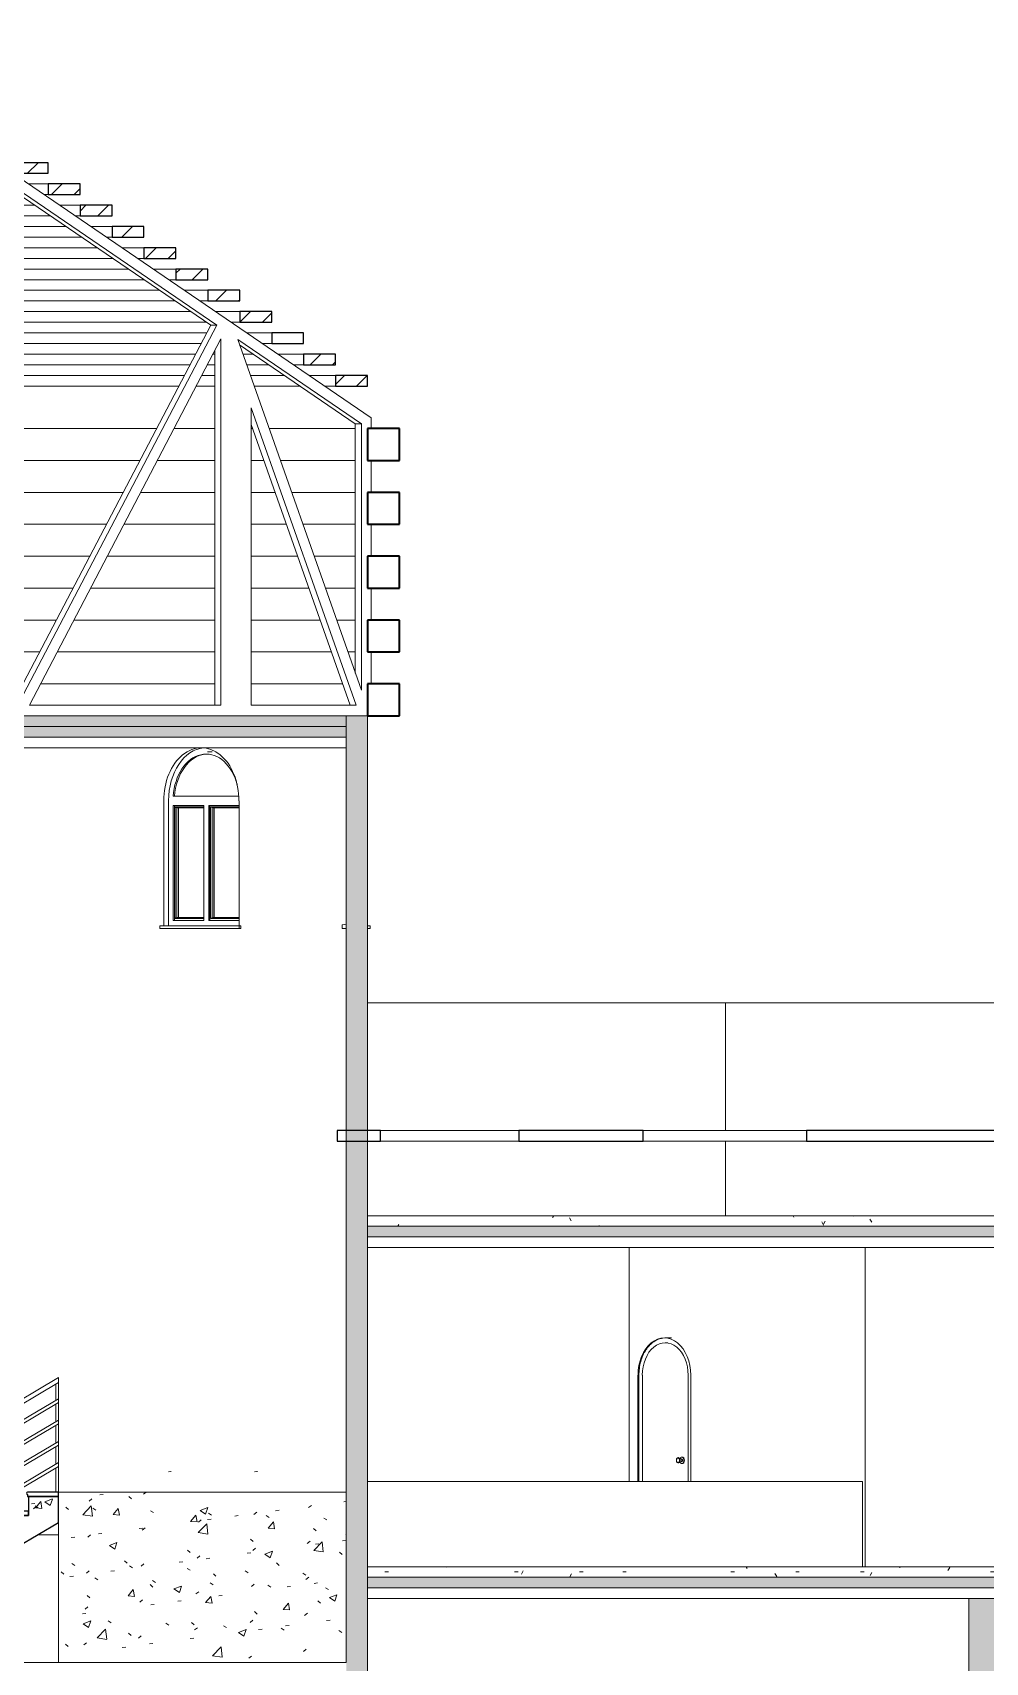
# Model space of a CAD drawing. Header units: millimetres. Extents: x -19779 to 53254, y -11975 to 15500.
# Drawn here: x 28758 to 37710, y -900 to 14423 of the extents above; entities that cross this region are included whole.
import ezdxf

# ---------------------------------------------------------------- set-up
doc = ezdxf.new("R2010")
doc.units = ezdxf.units.MM
for name, color, linetype, lineweight in [('A-DETL-GENF', 92, 'Continuous', 9), ('A-DETL-THIN', 151, 'Continuous', 9), ('A-DOOR', 31, 'Continuous', 9), ('A-DOOR-FRAM', 31, 'Continuous', 9), ('A-FLOR-FNSH', 192, 'Continuous', 35), ('A-FLOR-HRAL', 11, 'Continuous', 9), ('A-FLOR-MCUT', 51, 'Continuous', 9), ('A-FLOR-PATT', 8, 'Continuous', 35), ('A-GENM', 13, 'Continuous', 9), ('A-GLAZ', 151, 'Continuous', 9), ('A-ROOF', 132, 'Continuous', 9), ('A-WALL', 113, 'Continuous', 9), ('A-WALL-PATT', 111, 'Continuous', 25), ('I-FURN', 30, 'Continuous', 9), ('I-WALL', 2, 'Continuous', 9), ('S-FNDN', 32, 'Continuous', 9), ('S-STRS', 31, 'Continuous', 9)]:
    doc.layers.add(name, color=color, linetype=linetype, lineweight=lineweight)
pattern_1 = [(50, (19874.8, -1675), (728.737, -63.756), [76.2, -838.2]), (355, (19874.8, -1675), (-140.97, 764.228), [60.96, -670.56]), (100.451, (19935.54, -1680.3), (587.77, 700.467), [64.76, -712.36]), (46.184, (19874.8, -1471.8), (1084.316, -168.17), [114.3, -1257.3]), (96.636, (19965.2, -1485.8), (949.61, 989.71), [97.14, -1068.54]), (351.184, (19874.8, -1471.8), (949.62, 989.7), [91.44, -1005.84]), (21, (19976.4, -1522.6), (606.458, -409.06), [76.2, -838.2]), (326, (19976.4, -1522.6), (247.21, 736.753), [60.96, -670.56]), (71.451, (20026.95, -1556.7), (853.67, 327.685), [64.76, -712.36]), (37.5, (19874.81, -1675), (12.3547, 338.22), [33.528, -628.904, 33.528, -647.192, -673.1]), (37.5, (19874.81, -1675), (12.3547, 338.22), [-1343.152, 33.528, -639.572]), (7.5, (19874.8, -1675), (267.279, 400.722), [33.528, -354.584, 33.528, -613.664, -256.54]), (7.5, (19874.8, -1675), (267.279, 400.722), [-1035.304, 33.528, -223.012]), (327.5, (19648.25, -1675), (542.3633, -22.9153), [33.528, -220.472, 33.528, -758.952, -1051.56]), (327.5, (19648.25, -1675), (542.3633, -22.9153), [-1046.48, 33.528, -1018.032]), (317.5, (19546.65, -1675), (592.517, 101.707), [33.528, -296.672, 33.528, -492.76, -746.76]), (317.5, (19546.65, -1675), (592.517, 101.707), [-856.488, 33.528, -713.232])]
pattern_2 = [(0, (19874.81, -1675), (812.8, 203.2), [33.528, -576.072, 33.528, -576.072, -3251.2]), (0, (19874.81, -1675), (812.8, 203.2), [-1219.2, 33.528, -1185.672, 33.528, -576.072, -1422.4]), (0, (19874.81, -1675), (812.8, 203.2), [-3048, 33.528, -372.872, 33.528, -982.472]), (120, (20179.61, -1573.4), (-582.3764, 602.3054), [33.528, -576.072, 33.528, -3827.272]), (120, (20179.61, -1573.4), (-582.3764, 602.3054), [-643.128, -576.072, 33.528, -1185.672, -2032]), (120, (20179.61, -1573.4), (-582.3764, 602.3054), [-2438.4, 33.528, -576.072, 33.528, -1388.872]), (120, (20179.61, -1573.4), (-582.3764, 602.3054), [-3081.528, -372.872, 33.528, -982.472]), (240, (20281.21, -1167), (-230.4236, -805.5054), [33.528, -576.072, 33.528, -3827.272]), (240, (20281.21, -1167), (-230.4236, -805.5054), [-643.128, -576.072, 33.528, -1185.672, -2032]), (240, (20281.21, -1167), (-230.4236, -805.5054), [-2438.4, 33.528, -576.072, 33.528, -1388.872]), (240, (20281.21, -1167), (-230.4236, -805.5054), [-3081.528, -372.872, 33.528, -982.472])]
pattern_3 = [(45, (19874.81, -1675), (-106.066, 106.066), [])]

# ---------------------------------------------------------------- blocks, each defined once
blk = doc.blocks.new('楼梯 - 楼梯-139630-Section 1')
at = {"layer": 'S-STRS'}
h = blk.add_hatch(dxfattribs=at)
h.set_pattern_fill('FP_1', color=256, style=0, pattern_type=2)
h.set_pattern_definition(pattern_1)
h.paths.add_polyline_path([(26320, -900), (26780, -900), (29000, 416), (29000, 660), (28720, 660), (28720, 482), (28420, 482), (28420, 304), (28120, 304), (28120, 127), (27820, 127), (27820, -51), (27520, -51), (27520, -229), (27220, -229), (27220, -407), (26920, -407), (26920, -584), (26620, -584), (26620, -762), (26320, -762), (26320, -810)], flags=0)
at = {"layer": 'S-STRS', "lineweight": 25}
for p, q in [((29000, 700), (28710, 700)), ((28710, 680), (28710, 660)), ((28710, 660), (29000, 660)), ((29000, 660), (28720, 660)), ((28720, 660), (28720, 482)), ((29000, 660), (29000, 700)), ((29000, 416), (29000, 660)), ((28720, 522), (28410, 522)), ((28410, 502), (28410, 482)), ((28410, 482), (28720, 482)), ((28720, 482), (28420, 482)), ((28420, 482), (28420, 304)), ((28720, 482), (28720, 522)), ((26780, -900), (29000, 416)), ((28420, 344), (28110, 344)), ((28110, 324), (28110, 304)), ((28420, 304), (28420, 344)), ((28120, 167), (27810, 167)), ((28110, 304), (28420, 304)), ((28420, 304), (28120, 304)), ((28120, 304), (28120, 127)), ((28120, 127), (28120, 167)), ((27810, 147), (27810, 127)), ((27810, 127), (28120, 127)), ((28120, 127), (27820, 127)), ((27820, 127), (27820, -51)), ((27820, -11), (27510, -11)), ((27510, -31), (27510, -51)), ((27510, -51), (27820, -51)), ((27820, -51), (27520, -51)), ((27520, -51), (27520, -229)), ((27820, -51), (27820, -11)), ((27520, -189), (27210, -189)), ((27210, -209), (27210, -229)), ((27210, -229), (27520, -229)), ((27520, -229), (27220, -229)), ((27220, -229), (27220, -407)), ((27520, -229), (27520, -189)), ((27220, -367), (26910, -367)), ((26910, -387), (26910, -407)), ((26910, -407), (27220, -407)), ((27220, -407), (26920, -407)), ((26920, -407), (26920, -584)), ((27220, -407), (27220, -367)), ((26920, -544), (26610, -544)), ((26610, -564), (26610, -584)), ((26610, -584), (26920, -584)), ((26920, -584), (26620, -584)), ((26620, -584), (26620, -762)), ((26920, -584), (26920, -544)), ((26620, -722), (26310, -722)), ((26310, -742), (26310, -762)), ((26310, -762), (26620, -762)), ((26620, -762), (26320, -762)), ((26320, -762), (26320, -900)), ((26620, -762), (26620, -722)), ((26320, -900), (26780, -900))]:
    blk.add_line(p, q, dxfattribs=at)
for centre in [(28710, 690), (28410, 512), (28110, 334), (27810, 157), (27510, -21), (27210, -199), (26910, -377), (26610, -554), (26310, -732)]:
    blk.add_arc(centre, 10, 90, 270, dxfattribs=at)
blk = doc.blocks.new('栏杆扶手 - 25mm-V2-Section 1')
at = {"layer": 'A-FLOR-HRAL'}
for p, q in [((28288, 1309), (28288, 1156)), ((28312, 1324), (28312, 1324)), ((28313, 1170), (28313, 1324)), ((28288, 1121), (28288, 956)), ((28313, 970), (28313, 1136)), ((28288, 921), (28288, 756)), ((28313, 770), (28313, 936)), ((28288, 721), (28288, 556)), ((28313, 570), (28313, 736)), ((28288, 521), (28288, 344)), ((28313, 344), (28313, 536))]:
    blk.add_line(p, q, dxfattribs=at)
blk = doc.blocks.new('栏杆扶手 - 25mm-V3-Section 1')
at = {"layer": 'A-FLOR-HRAL'}
for p, q in [((27288, 716), (27288, 563)), ((27312, 731), (27312, 731)), ((27313, 578), (27313, 731)), ((27288, 528), (27288, 363)), ((27313, 378), (27313, 543)), ((27288, 328), (27288, 163)), ((27313, 178), (27313, 343)), ((27288, 128), (27288, -37)), ((27313, -22), (27313, 143)), ((27288, -72), (27288, -189)), ((27313, -189), (27313, -57))]:
    blk.add_line(p, q, dxfattribs=at)
blk = doc.blocks.new('栏杆扶手 - 25mm-V4-Section 1')
at = {"layer": 'A-FLOR-HRAL'}
for p, q in [((28975, 1716), (28975, 1563)), ((29000, 1578), (29000, 1731)), ((29000, 1731), (29000, 1731)), ((29000, 1378), (29000, 1543)), ((28975, 1528), (28975, 1363)), ((28975, 1328), (28975, 1163)), ((29000, 1178), (29000, 1343)), ((28975, 1128), (28975, 963)), ((29000, 978), (29000, 1143)), ((28975, 928), (28975, 700)), ((29000, 700), (29000, 943))]:
    blk.add_line(p, q, dxfattribs=at)
blk = doc.blocks.new('栏杆扶手 - 25mm-V5-Section 1')
at = {"layer": 'A-FLOR-HRAL'}
for p, q in [((26300, 131), (26300, -22)), ((26325, -7), (26325, 146)), ((26325, 146), (26325, 146)), ((26300, -57), (26300, -222)), ((26325, -207), (26325, -42)), ((26300, -257), (26300, -422)), ((26325, -407), (26325, -242)), ((26300, -457), (26300, -622)), ((26325, -607), (26325, -442)), ((26300, -657), (26300, -722)), ((26300, -722), (26310, -722)), ((26325, -722), (26325, -642))]:
    blk.add_line(p, q, dxfattribs=at)
blk = doc.blocks.new('栏杆扶手 - 栏杆扶手-139652-Section 1')
at = {"layer": 'A-FLOR-HRAL'}
for p, q in [((29000, 1778), (26300, 178)), ((26300, 131), (29000, 1731)), ((29000, 1578), (26300, -22)), ((26300, -57), (29000, 1543)), ((29000, 1378), (26300, -222)), ((26300, -257), (29000, 1343)), ((29000, 1178), (26300, -422)), ((26300, -457), (29000, 1143)), ((29000, 978), (26300, -622)), ((26300, -657), (29000, 943))]:
    blk.add_line(p, q, dxfattribs=at)
at = {"layer": 'A-FLOR-HRAL', "flags": 128}
for points in [[(29000, 1778), (29000, 1777), (29000, 1775), (29000, 1771), (29000, 1766), (29000, 1761), (29000, 1755)], [(29000, 1755), (29000, 1749), (29000, 1743), (29000, 1738), (29000, 1734), (29000, 1732), (29000, 1731)], [(29000, 1578), (29000, 1577), (29000, 1575), (29000, 1573), (29000, 1569), (29000, 1565), (29000, 1560)], [(29000, 1560), (29000, 1556), (29000, 1552), (29000, 1548), (29000, 1545), (29000, 1543), (29000, 1543)], [(29000, 1378), (29000, 1377), (29000, 1375), (29000, 1373), (29000, 1369), (29000, 1365), (29000, 1360)], [(29000, 1360), (29000, 1356), (29000, 1352), (29000, 1348), (29000, 1345), (29000, 1343), (29000, 1343)], [(29000, 1178), (29000, 1177), (29000, 1175), (29000, 1173), (29000, 1169), (29000, 1165), (29000, 1160)], [(29000, 1160), (29000, 1156), (29000, 1152), (29000, 1148), (29000, 1145), (29000, 1143), (29000, 1143)], [(29000, 978), (29000, 977), (29000, 975), (29000, 973), (29000, 969), (29000, 965), (29000, 960)], [(29000, 960), (29000, 956), (29000, 952), (29000, 948), (29000, 945), (29000, 943), (29000, 943)], [(26300, 155), (26300, 161), (26300, 166), (26300, 171), (26300, 175), (26300, 177), (26300, 178)], [(26300, 131), (26300, 132), (26300, 134), (26300, 138), (26300, 143), (26300, 149), (26300, 155)], [(26300, -40), (26300, -35), (26300, -31), (26300, -27), (26300, -25), (26300, -23), (26300, -22)], [(26300, -57), (26300, -57), (26300, -55), (26300, -52), (26300, -48), (26300, -44), (26300, -40)], [(26300, -240), (26300, -235), (26300, -231), (26300, -227), (26300, -225), (26300, -223), (26300, -222)], [(26300, -257), (26300, -257), (26300, -255), (26300, -252), (26300, -248), (26300, -244), (26300, -240)], [(26300, -440), (26300, -435), (26300, -431), (26300, -427), (26300, -425), (26300, -423), (26300, -422)], [(26300, -457), (26300, -457), (26300, -455), (26300, -452), (26300, -448), (26300, -444), (26300, -440)], [(26300, -640), (26300, -635), (26300, -631), (26300, -627), (26300, -625), (26300, -623), (26300, -622)], [(26300, -657), (26300, -657), (26300, -655), (26300, -652), (26300, -648), (26300, -644), (26300, -640)]]:
    blk.add_lwpolyline(points, dxfattribs=at)
for name in ['栏杆扶手 - 25mm-V4-Section 1', '栏杆扶手 - 25mm-V2-Section 1', '栏杆扶手 - 25mm-V3-Section 1', '栏杆扶手 - 25mm-V5-Section 1']:
    blk.add_blockref(name, (0, 0))
blk = doc.blocks.new('open - open-156709-Section 1')
at = {"layer": 'A-GENM'}
for p in [(31904, 800), (36556, 0)]:
    blk.add_line(p, (36556, 800), dxfattribs=at)
blk = doc.blocks.new('Single Arch - wc-237964-Section 1')
at = {"layer": 'A-DOOR'}
for p, q in [((34727, 2105), (34702, 2105)), ((34487, 1800), (34487, 800)), ((34918, 800), (34918, 1800)), ((34826, 1025), (34824, 1025)), ((34824, 975), (34826, 975)), ((34847, 1018), (34831, 1024)), ((34831, 976), (34847, 982)), ((34857, 1010), (34852, 1010)), ((34852, 990), (34857, 990)), ((34861, 1030), (34857, 1030)), ((34857, 970), (34861, 970))]:
    blk.add_line(p, q, dxfattribs=at)
for centre, major_axis, start_param, end_param in [((34702, 1800), (0, 305), 4.712389, 7.853982), ((34824, 1000), (0, 25), 4.712389, 7.853982), ((34824, 1000), (0, 25), 1.570796, 4.712389), ((34822, 1000), (0, 20.5), 4.712389, 7.853982), ((34822, 1000), (0, 20.5), 1.570796, 4.712389), ((34826, 1000), (0, 25), 4.712389, 6.597345), ((34826, 1000), (0, 25), 2.827433, 4.712389), ((34857, 1000), (0, 30), 4.712389, 7.14549), ((34857, 1000), (0, 30), 2.279288, 4.712389), ((34844, 1000), (0, 18.6), 4.712389, 6.283185), ((34844, 1000), (0, 18.6), 3.141593, 4.712389), ((34857, 1000), (0, 10), 4.712389, 6.70597), ((34857, 1000), (0, 10), 2.718808, 4.712389), ((34861, 1000), (0, 30), 4.712389, 6.384337), ((34861, 1000), (0, 30), 3.040441, 4.712389)]:
    blk.add_ellipse(centre, major_axis=major_axis, ratio=0.707107, start_param=start_param, end_param=end_param, dxfattribs=at)
at = {"layer": 'A-DOOR-FRAM'}
for p, q in [((34760, 2150), (34702, 2150)), ((34455, 1800), (34455, 800)), ((34487, 800), (34487, 1800)), ((34918, 1800), (34918, 800))]:
    blk.add_line(p, q, dxfattribs=at)
for major_axis, start_param, end_param in [((0, 350), 0.0924, 0.268198), ((0, 305), 4.712389, 7.853982), ((0, 350), 0.831598, 1.00771), ((0, 350), 0.646798, 0.82284), ((0, 350), 0.461999, 0.637966), ((0, 350), 0.277199, 0.453086), ((0, 350), 1.385997, 1.570796), ((0, 350), 1.201197, 1.377438), ((0, 350), 1.016398, 1.192575)]:
    blk.add_ellipse((34702, 1800), major_axis=major_axis, ratio=0.707107, start_param=start_param, end_param=end_param, dxfattribs=at)
blk = doc.blocks.new('HOOR LIGHT - HOOR LIGHT-165948-Section 1')
at = {"layer": 'A-GENM'}
h = blk.add_hatch(dxfattribs=at)
h.set_pattern_fill('FP_3', color=256, style=0, pattern_type=2)
h.set_pattern_definition(pattern_3)
h.paths.add_polyline_path([(31604, 11100), (31904, 11100), (31904, 11200), (31604, 11200)], flags=0)
h.paths.add_polyline_path([(2048, 11100), (2348, 11100), (2348, 11200), (2048, 11200)], flags=0)
for p, q in [((28673, 11200), (30185, 11200)), ((30347, 11200), (30471, 11200)), ((30804, 11200), (31124, 11200)), ((31354, 11200), (31604, 11200)), ((30132, 11100), (28673, 11100)), ((30471, 11100), (30295, 11100)), ((31270, 11100), (30840, 11100)), ((31604, 11100), (31500, 11100))]:
    blk.add_line(p, q, dxfattribs=at)
at = {"layer": 'A-GENM', "lineweight": 25}
for p, q in [((31904, 11200), (31604, 11200)), ((31604, 11200), (31604, 11100)), ((31904, 11100), (31904, 11200)), ((31604, 11100), (31904, 11100))]:
    blk.add_line(p, q, dxfattribs=at)
blk = doc.blocks.new('HOOR LIGHT1 - HOOR LIGHT-166020-Section 1')
at = {"layer": 'A-GENM'}
h = blk.add_hatch(dxfattribs=at)
h.set_pattern_fill('FP_3', color=256, style=0, pattern_type=2)
h.set_pattern_definition(pattern_3)
h.paths.add_polyline_path([(2648, 11300), (2648, 11400), (2348, 11400), (2348, 11300)], flags=0)
h.paths.add_polyline_path([(31304, 11300), (31604, 11300), (31604, 11400), (31304, 11400)], flags=0)
for p, q in [((28673, 11400), (30289, 11400)), ((30452, 11400), (30471, 11400)), ((30734, 11400), (30831, 11400)), ((31061, 11400), (31304, 11400)), ((30237, 11300), (28673, 11300)), ((30471, 11300), (30400, 11300)), ((30978, 11300), (30769, 11300)), ((31304, 11300), (31207, 11300))]:
    blk.add_line(p, q, dxfattribs=at)
at = {"layer": 'A-GENM', "lineweight": 25}
for p, q in [((31604, 11400), (31304, 11400)), ((31304, 11400), (31304, 11300)), ((31604, 11300), (31604, 11400)), ((31304, 11300), (31604, 11300))]:
    blk.add_line(p, q, dxfattribs=at)
blk = doc.blocks.new('HOOR LIGHT2 - HOOR LIGHT-166050-Section 1')
at = {"layer": 'A-GENM'}
for p, q in [((28673, 11600), (30394, 11600)), ((30342, 11500), (28673, 11500)), ((30768, 11600), (31004, 11600)), ((31004, 11500), (30914, 11500))]:
    blk.add_line(p, q, dxfattribs=at)
at = {"layer": 'A-GENM', "lineweight": 25}
for p, q in [((31304, 11600), (31004, 11600)), ((31004, 11600), (31004, 11500)), ((31004, 11500), (31304, 11500)), ((31304, 11500), (31304, 11600))]:
    blk.add_line(p, q, dxfattribs=at)
blk = doc.blocks.new('HOOR LIGHT3 - HOOR LIGHT-166080-Section 1')
at = {"layer": 'A-GENM'}
h = blk.add_hatch(dxfattribs=at)
h.set_pattern_fill('FP_3', color=256, style=0, pattern_type=2)
h.set_pattern_definition(pattern_3)
h.paths.add_polyline_path([(2948, 11700), (3248, 11700), (3248, 11800), (2948, 11800)], flags=0)
h.paths.add_polyline_path([(30704, 11700), (31004, 11700), (31004, 11800), (30704, 11800)], flags=0)
for p, q in [((28673, 11800), (30245, 11800)), ((30475, 11800), (30704, 11800)), ((30392, 11700), (28673, 11700)), ((30704, 11700), (30621, 11700))]:
    blk.add_line(p, q, dxfattribs=at)
at = {"layer": 'A-GENM', "lineweight": 25}
for p, q in [((31004, 11800), (30704, 11800)), ((30704, 11800), (30704, 11700)), ((31004, 11700), (31004, 11800)), ((30704, 11700), (31004, 11700))]:
    blk.add_line(p, q, dxfattribs=at)
blk = doc.blocks.new('HOOR LIGHT4 - HOOR LIGHT-166110-Section 1')
at = {"layer": 'A-GENM'}
h = blk.add_hatch(dxfattribs=at)
h.set_pattern_fill('FP_3', color=256, style=0, pattern_type=2)
h.set_pattern_definition(pattern_3)
h.paths.add_polyline_path([(30704, 11900), (30704, 12000), (30404, 12000), (30404, 11900), (30458, 11900)], flags=0)
h.paths.add_polyline_path([(3548, 11900), (3548, 12000), (3248, 12000), (3248, 11900)], flags=0)
for p, q in [((28673, 12000), (29953, 12000)), ((30182, 12000), (30404, 12000)), ((30099, 11900), (28673, 11900)), ((30404, 11900), (30329, 11900))]:
    blk.add_line(p, q, dxfattribs=at)
at = {"layer": 'A-GENM', "lineweight": 25}
for p, q in [((30704, 12000), (30404, 12000)), ((30404, 12000), (30404, 11900)), ((30704, 11900), (30704, 12000)), ((30404, 11900), (30704, 11900))]:
    blk.add_line(p, q, dxfattribs=at)
blk = doc.blocks.new('HOOR LIGHT5 - HOOR LIGHT-166140-Section 1')
at = {"layer": 'A-GENM'}
h = blk.add_hatch(dxfattribs=at)
h.set_pattern_fill('FP_3', color=256, style=0, pattern_type=2)
h.set_pattern_definition(pattern_3)
h.paths.add_polyline_path([(30104, 12100), (30404, 12100), (30404, 12200), (30104, 12200)], flags=0)
h.paths.add_polyline_path([(3548, 12100), (3848, 12100), (3848, 12200), (3548, 12200)], flags=0)
for p, q in [((28673, 12200), (29660, 12200)), ((29889, 12200), (30104, 12200)), ((29806, 12100), (28673, 12100)), ((30104, 12100), (30036, 12100))]:
    blk.add_line(p, q, dxfattribs=at)
at = {"layer": 'A-GENM', "lineweight": 25}
for p, q in [((30404, 12200), (30104, 12200)), ((30104, 12200), (30104, 12100)), ((30404, 12100), (30404, 12200)), ((30104, 12100), (30404, 12100))]:
    blk.add_line(p, q, dxfattribs=at)
blk = doc.blocks.new('HOOR LIGHT6 - HOOR LIGHT-166170-Section 1')
at = {"layer": 'A-GENM'}
h = blk.add_hatch(dxfattribs=at)
h.set_pattern_fill('FP_3', color=256, style=0, pattern_type=2)
h.set_pattern_definition(pattern_3)
h.paths.add_polyline_path([(30104, 12300), (30104, 12400), (29804, 12400), (29804, 12300)], flags=0)
h.paths.add_polyline_path([(4143, 12300), (4148, 12300), (4148, 12400), (3848, 12400), (3848, 12300)], flags=0)
for p, q in [((28673, 12400), (29367, 12400)), ((29513, 12300), (28673, 12300)), ((29596, 12400), (29804, 12400)), ((29804, 12300), (29743, 12300))]:
    blk.add_line(p, q, dxfattribs=at)
at = {"layer": 'A-GENM', "lineweight": 25}
for p, q in [((30104, 12400), (29804, 12400)), ((29804, 12400), (29804, 12300)), ((29804, 12300), (30104, 12300)), ((30104, 12300), (30104, 12400))]:
    blk.add_line(p, q, dxfattribs=at)
blk = doc.blocks.new('HOOR LIGHT7 - HOOR LIGHT-166200-Section 1')
at = {"layer": 'A-GENM'}
h = blk.add_hatch(dxfattribs=at)
h.set_pattern_fill('FP_3', color=256, style=0, pattern_type=2)
h.set_pattern_definition(pattern_3)
h.paths.add_polyline_path([(4448, 12500), (4448, 12600), (4148, 12600), (4148, 12500)], flags=0)
h.paths.add_polyline_path([(29504, 12500), (29804, 12500), (29804, 12600), (29504, 12600)], flags=0)
for p, q in [((28673, 12600), (29074, 12600)), ((29304, 12600), (29504, 12600)), ((29220, 12500), (28673, 12500)), ((29504, 12500), (29450, 12500))]:
    blk.add_line(p, q, dxfattribs=at)
at = {"layer": 'A-GENM', "lineweight": 25}
for p, q in [((29804, 12600), (29504, 12600)), ((29504, 12600), (29504, 12500)), ((29804, 12500), (29804, 12600)), ((29504, 12500), (29804, 12500))]:
    blk.add_line(p, q, dxfattribs=at)
blk = doc.blocks.new('HOOR LIGHT8 - HOOR LIGHT-166230-Section 1')
at = {"layer": 'A-GENM'}
h = blk.add_hatch(dxfattribs=at)
h.set_pattern_fill('FP_3', color=256, style=0, pattern_type=2)
h.set_pattern_definition(pattern_3)
h.paths.add_polyline_path([(4748, 12700), (4748, 12800), (4448, 12800), (4448, 12700)], flags=0)
h.paths.add_polyline_path([(29204, 12700), (29504, 12700), (29504, 12800), (29204, 12800)], flags=0)
for p, q in [((28673, 12800), (28781, 12800)), ((29011, 12800), (29204, 12800)), ((28928, 12700), (28673, 12700)), ((29204, 12700), (29157, 12700))]:
    blk.add_line(p, q, dxfattribs=at)
at = {"layer": 'A-GENM', "lineweight": 25}
for p, q in [((29504, 12800), (29204, 12800)), ((29204, 12800), (29204, 12700)), ((29504, 12700), (29504, 12800)), ((29204, 12700), (29504, 12700))]:
    blk.add_line(p, q, dxfattribs=at)
blk = doc.blocks.new('HOOR LIGHT9 - HOOR LIGHT-166260-Section 1')
at = {"layer": 'A-GENM'}
h = blk.add_hatch(dxfattribs=at)
h.set_pattern_fill('FP_3', color=256, style=0, pattern_type=2)
h.set_pattern_definition(pattern_3)
h.paths.add_polyline_path([(4748, 12900), (5048, 12900), (5048, 13000), (4748, 13000)], flags=0)
h.paths.add_polyline_path([(28904, 12900), (29204, 12900), (29204, 13000), (28904, 13000)], flags=0)
at = {"layer": 'A-GENM', "lineweight": 25}
for p, q in [((5048, 13000), (4748, 13000)), ((4748, 13000), (4748, 12900)), ((4748, 12900), (5048, 12900)), ((5048, 12900), (5048, 13000)), ((29204, 13000), (28904, 13000)), ((28904, 13000), (28904, 12900)), ((28904, 12900), (29204, 12900)), ((29204, 12900), (29204, 13000))]:
    blk.add_line(p, q, dxfattribs=at)
at = {"layer": 'A-GENM'}
for p, q in [((5048, 13000), (5237, 13000)), ((5091, 12900), (5048, 12900)), ((6764, 12900), (5431, 12900)), ((5467, 13000), (6794, 13000)), ((7214, 12900), (6919, 12900)), ((6949, 13000), (7214, 13000)), ((7365, 13000), (9509, 13000)), ((9509, 12900), (7365, 12900)), ((24457, 13000), (26578, 13000)), ((26578, 12900), (24457, 12900)), ((26727, 13000), (26997, 13000)), ((27027, 12900), (26727, 12900)), ((27150, 13000), (28488, 13000)), ((28525, 12900), (27181, 12900)), ((28718, 13000), (28904, 13000)), ((28904, 12900), (28864, 12900))]:
    blk.add_line(p, q, dxfattribs=at)
blk = doc.blocks.new('HOOR LIGHT10 - HOOR LIGHT-166290-Section 1')
at = {"layer": 'A-GENM'}
h = blk.add_hatch(dxfattribs=at)
h.set_pattern_fill('FP_3', color=256, style=0, pattern_type=2)
h.set_pattern_definition(pattern_3)
h.paths.add_polyline_path([(5348, 13100), (5348, 13200), (5048, 13200), (5048, 13100)], flags=0)
h.paths.add_polyline_path([(28904, 13100), (28904, 13200), (28604, 13200), (28604, 13100)], flags=0)
at = {"layer": 'A-GENM', "lineweight": 25}
for p, q in [((5348, 13200), (5048, 13200)), ((5048, 13200), (5048, 13100)), ((5348, 13100), (5348, 13200)), ((28904, 13200), (28604, 13200)), ((28604, 13200), (28604, 13100)), ((28904, 13100), (28904, 13200)), ((5048, 13100), (5348, 13100)), ((28604, 13100), (28904, 13100))]:
    blk.add_line(p, q, dxfattribs=at)
at = {"layer": 'A-GENM'}
for p, q in [((5348, 13200), (5528, 13200)), ((5758, 13200), (6854, 13200)), ((7009, 13200), (7214, 13200)), ((7365, 13200), (9509, 13200)), ((24457, 13200), (26578, 13200)), ((26727, 13200), (26936, 13200)), ((27090, 13200), (28195, 13200)), ((28425, 13200), (28604, 13200)), ((5382, 13100), (5348, 13100)), ((6824, 13100), (5613, 13100)), ((7214, 13100), (6979, 13100)), ((9509, 13100), (7365, 13100)), ((26578, 13100), (24457, 13100)), ((26966, 13100), (26727, 13100)), ((28342, 13100), (27120, 13100)), ((28604, 13100), (28571, 13100))]:
    blk.add_line(p, q, dxfattribs=at)
blk = doc.blocks.new('TRUESS3 - TRUESS-173606-Section 1')
at = {"layer": 'A-GENM'}
for p, q in [((26578, 11600), (26578, 14423)), ((26634, 14423), (26578, 14423)), ((26804, 14307), (26634, 14423)), ((26634, 14423), (26634, 11600)), ((27104, 14102), (26814, 14300)), ((27603, 11500), (26788, 14199)), ((26788, 14199), (28581, 12975)), ((28525, 12975), (26803, 14151)), ((31939, 10800), (27107, 14100)), ((26727, 14080), (27476, 11600)), ((26727, 11600), (26727, 14080)), ((27419, 11600), (26727, 13893)), ((28525, 8448), (28525, 12975)), ((28525, 12975), (28581, 12975)), ((28581, 12975), (28581, 8261)), ((28673, 12912), (30488, 11673)), ((28673, 8202), (28673, 12912)), ((30432, 11673), (28673, 12873)), ((28673, 8309), (30432, 11673)), ((30488, 11673), (28673, 8202)), ((30488, 11673), (30432, 11673)), ((28727, 8100), (30527, 11544)), ((30527, 11544), (30527, 8100)), ((31847, 8241), (30685, 11538)), ((30685, 11538), (31847, 10745)), ((28581, 8261), (27619, 11446)), ((30471, 8100), (30471, 11436)), ((31790, 10745), (30703, 11487)), ((26578, 8000), (26578, 11300)), ((26634, 11300), (26634, 8000)), ((26727, 8100), (26727, 11300)), ((27619, 11124), (28532, 8100)), ((28476, 8100), (27619, 10937)), ((30812, 8100), (30812, 10896)), ((30812, 10896), (31797, 8100)), ((31741, 8100), (30812, 10737)), ((31790, 8401), (31790, 10745)), ((31847, 10745), (31790, 10745)), ((31847, 10745), (31847, 8241)), ((31939, 10700), (31939, 10800)), ((31939, 10100), (31939, 10400)), ((31939, 9500), (31939, 9800)), ((31939, 8900), (31939, 9200)), ((31939, 8300), (31939, 8600)), ((27509, 8100), (26727, 8100)), ((28532, 8100), (27619, 8100)), ((30527, 8100), (28727, 8100)), ((31797, 8100), (30812, 8100))]:
    blk.add_line(p, q, dxfattribs=at)
blk = doc.blocks.new('Armchair - Viper _AUS_ - Armchair - Viper _AUS_-192405-Section 1')
at = {"layer": 'I-FURN'}
for p, q in [((30055, 895), (30034, 892)), ((30061, 896), (30056, 896))]:
    blk.add_line(p, q, dxfattribs=at)
blk = doc.blocks.new('Family1 - Family1-218933-Section 1')
at = {"layer": 'A-GENM', "lineweight": 25}
for p, q in [((32026, 4100), (31618, 4100)), ((31618, 4100), (31618, 4000)), ((31618, 4000), (32026, 4000)), ((32026, 4000), (32026, 4100)), ((34495, 4100), (33325, 4100)), ((33325, 4100), (33325, 4000)), ((33325, 4000), (34495, 4000)), ((34495, 4000), (34495, 4100)), ((38596, 4100), (36028, 4100)), ((36028, 4100), (36028, 4000)), ((36028, 4000), (38596, 4000)), ((38596, 4000), (38596, 4100)), ((50129, 4100), (47838, 4100)), ((47838, 4100), (47838, 4000)), ((47838, 4000), (50129, 4000)), ((50129, 4000), (50129, 4100))]:
    blk.add_line(p, q, dxfattribs=at)
at = {"layer": 'A-GENM'}
for p, q in [((32026, 4100), (33325, 4100)), ((33325, 4000), (32026, 4000)), ((34495, 4100), (36028, 4100)), ((36028, 4000), (34495, 4000)), ((38596, 4100), (40622, 4100)), ((40622, 4000), (38596, 4000)), ((40622, 4100), (45747, 4100)), ((40622, 4000), (40622, 4100)), ((45747, 4000), (40622, 4000)), ((45747, 4100), (47838, 4100)), ((45747, 4000), (45747, 4100)), ((47838, 4000), (45747, 4000))]:
    blk.add_line(p, q, dxfattribs=at)
blk = doc.blocks.new('Arched _2_ - Arched _2_ 2-V55-Section 1')
at = {"layer": 'A-GLAZ'}
for p, q in [((31704, 6040), (31667, 6034)), ((31667, 6034), (31667, 6000)), ((31667, 6000), (31704, 6000)), ((31904, 6025), (31929, 6025)), ((31929, 6000), (31904, 6000)), ((31929, 6000), (31929, 6025))]:
    blk.add_line(p, q, dxfattribs=at)
blk = doc.blocks.new('Arched _2_ - Arched _2_ 2-V56-Section 1')
at = {"layer": 'A-GLAZ'}
for p, q in [((30418, 7660), (30401, 7660)), ((30446, 7660), (30418, 7660)), ((30694, 7243), (30079, 7243)), ((30035, 7200), (30035, 6025)), ((30077, 6075), (30077, 7157)), ((30077, 7157), (30365, 7157)), ((30090, 7157), (30090, 6075)), ((30097, 7145), (30097, 6093)), ((30097, 7145), (30365, 7145)), ((30114, 7135), (30097, 7145)), ((30114, 6103), (30114, 7135)), ((30114, 7135), (30365, 7135)), ((30127, 6103), (30127, 7135)), ((30365, 7157), (30365, 6075)), ((30412, 6075), (30412, 7157)), ((30412, 7157), (30697, 7157)), ((30424, 7157), (30424, 6075)), ((30433, 7145), (30433, 6093)), ((30433, 7145), (30697, 7145)), ((30450, 7135), (30433, 7145)), ((30450, 6103), (30450, 7135)), ((30450, 7135), (30697, 7135)), ((30463, 6103), (30463, 7135)), ((29954, 6025), (30697, 6025)), ((29954, 6000), (29954, 6025)), ((30697, 6000), (29954, 6000)), ((30365, 6075), (30077, 6075)), ((30097, 6093), (30114, 6103)), ((30097, 6093), (30365, 6093)), ((30365, 6103), (30114, 6103)), ((30697, 6075), (30412, 6075)), ((30433, 6093), (30450, 6103)), ((30433, 6093), (30697, 6093)), ((30697, 6103), (30450, 6103)), ((30697, 6025), (30714, 6025)), ((30697, 6025), (30697, 6000)), ((30714, 6000), (30697, 6000)), ((30714, 6025), (30714, 6000))]:
    blk.add_line(p, q, dxfattribs=at)
for centre, major_axis, start_param, end_param in [((30388, 7200), (0, 500), 0.064264, 1.570796), ((30388, 7200), (0, 440), 5.135561, 7.756098), ((30401, 7200), (0, 440), 0.077522, 1.472913), ((30388, 7200), (0, 440), 5.054464, 5.097761)]:
    blk.add_ellipse(centre, major_axis=major_axis, ratio=0.707107, start_param=start_param, end_param=end_param, dxfattribs=at)
blk = doc.blocks.new('POLYGON HOORNO1 - POLYGON HOORNO-266158-Section 1')
at = {"layer": 'A-ROOF'}
for p, q in [((28831, 8300), (30471, 8300)), ((30812, 8300), (31670, 8300))]:
    blk.add_line(p, q, dxfattribs=at)
at = {"layer": 'A-ROOF', "lineweight": 35}
for p, q in [((32204, 8300), (31904, 8300)), ((31904, 8300), (31904, 8000)), ((32204, 8000), (32204, 8300)), ((31904, 8000), (32204, 8000))]:
    blk.add_line(p, q, dxfattribs=at)
blk = doc.blocks.new('POLYGON HOORNO2 - POLYGON HOORNO-266412-Section 1')
at = {"layer": 'A-ROOF'}
for p, q in [((28673, 8900), (28982, 8900)), ((29145, 8900), (30471, 8900)), ((30812, 8900), (31459, 8900)), ((31614, 8900), (31790, 8900)), ((28825, 8600), (28673, 8600)), ((30471, 8600), (28988, 8600)), ((31565, 8600), (30812, 8600)), ((31790, 8600), (31720, 8600))]:
    blk.add_line(p, q, dxfattribs=at)
at = {"layer": 'A-ROOF', "lineweight": 35}
for p, q in [((32204, 8900), (31904, 8900)), ((31904, 8900), (31904, 8600)), ((32204, 8600), (32204, 8900)), ((31904, 8600), (32204, 8600))]:
    blk.add_line(p, q, dxfattribs=at)
blk = doc.blocks.new('POLYGON HOORNO3 - POLYGON HOORNO-266474-Section 1')
at = {"layer": 'A-ROOF'}
for p, q in [((28673, 9500), (29296, 9500)), ((29459, 9500), (30471, 9500)), ((30812, 9500), (31248, 9500)), ((31403, 9500), (31790, 9500)), ((29139, 9200), (28673, 9200)), ((30471, 9200), (29302, 9200)), ((31353, 9200), (30812, 9200)), ((31790, 9200), (31509, 9200))]:
    blk.add_line(p, q, dxfattribs=at)
at = {"layer": 'A-ROOF', "lineweight": 35}
for p, q in [((32204, 9500), (31904, 9500)), ((31904, 9500), (31904, 9200)), ((32204, 9200), (32204, 9500)), ((31904, 9200), (32204, 9200))]:
    blk.add_line(p, q, dxfattribs=at)
blk = doc.blocks.new('POLYGON HOORNO4 - POLYGON HOORNO-266536-Section 1')
at = {"layer": 'A-ROOF'}
for p, q in [((28673, 10100), (29610, 10100)), ((29772, 10100), (30471, 10100)), ((30812, 10100), (31036, 10100)), ((31192, 10100), (31790, 10100)), ((29453, 9800), (28673, 9800)), ((30471, 9800), (29615, 9800)), ((31142, 9800), (30812, 9800)), ((31790, 9800), (31297, 9800))]:
    blk.add_line(p, q, dxfattribs=at)
at = {"layer": 'A-ROOF', "lineweight": 35}
for p, q in [((32204, 10100), (31904, 10100)), ((31904, 10100), (31904, 9800)), ((32204, 9800), (32204, 10100)), ((31904, 9800), (32204, 9800))]:
    blk.add_line(p, q, dxfattribs=at)
blk = doc.blocks.new('POLYGON HOORNO5 - POLYGON HOORNO-266598-Section 1')
at = {"layer": 'A-ROOF'}
for p, q in [((28673, 10700), (29923, 10700)), ((30086, 10700), (30471, 10700)), ((30812, 10700), (30825, 10700)), ((30980, 10700), (31790, 10700)), ((29766, 10400), (28673, 10400)), ((30471, 10400), (29929, 10400)), ((30931, 10400), (30812, 10400)), ((31790, 10400), (31086, 10400))]:
    blk.add_line(p, q, dxfattribs=at)
at = {"layer": 'A-ROOF', "lineweight": 35}
for p, q in [((32204, 10700), (31904, 10700)), ((31904, 10700), (31904, 10400)), ((32204, 10400), (32204, 10700)), ((31904, 10400), (32204, 10400))]:
    blk.add_line(p, q, dxfattribs=at)

msp = doc.modelspace()

# ---------------------------------------------------------------- hatches: boundary and pattern name
at = {"layer": 'A-DETL-GENF'}
h = msp.add_hatch(dxfattribs=at)
h.set_pattern_fill('FP_4', style=0, pattern_type=2)
h.set_pattern_definition([(0, (19874.8, -1675), (635, 635), [635, -635]), (0, (19874.8, -1436.9), (635, 635), [635, -635]), (0, (19874.8, -1198.75), (635, 635), [635, -635]), (90, (19954.2, -1119.4), (-635, 635), [635, -635]), (90, (20192.3, -1119.4), (-635, 635), [635, -635]), (90, (20430.44, -1119.4), (-635, 635), [635, -635])])
h.paths.add_polyline_path([(50343, -3800), (50343, -300), (37556, -300), (37556, -3350), (2048, -3350), (2048, -1100), (-860, -1100), (-860, -900), (-11603, -900), (-11603, -400), (-14319, -400), (-14319, -300), (-19779, -301), (-19779, -3800), (47203, -3800)], flags=0)
at = {"layer": 'A-FLOR-PATT', "lineweight": 9}
h = msp.add_hatch(dxfattribs=at)
h.set_pattern_fill('FP_2', color=256, style=0, pattern_type=2)
h.set_pattern_definition(pattern_2)
h.paths.add_polyline_path([(30458, 7900), (31704, 7900), (31704, 8000), (25509, 8000), (25509, 7900), (28065, 7900)], flags=0)
h.paths.add_polyline_path([(8330, 7900), (8452, 7900), (8452, 8000), (2248, 8000), (2248, 7900), (7732, 7900)], flags=0)
at = {"layer": 'A-FLOR-PATT'}
h = msp.add_hatch(color=256, dxfattribs=at)
h.paths.add_polyline_path([(26869, 7800), (31704, 7800), (31704, 7900), (25509, 7900), (25509, 7800), (26271, 7800)], flags=0)
h.paths.add_polyline_path([(2349, 7800), (8452, 7800), (8452, 7900), (2248, 7900), (2248, 7800)], flags=0)
at = {"layer": 'A-FLOR-PATT', "lineweight": 9}
h = msp.add_hatch(dxfattribs=at)
h.set_pattern_fill('FP_2', color=256, style=0, pattern_type=2)
h.set_pattern_definition(pattern_2)
h.paths.add_polyline_path([(47801, 3200), (48131, 3200), (48131, 3300), (31904, 3300), (31904, 3200), (47203, 3200)], flags=0)
at = {"layer": 'A-FLOR-PATT'}
for points in [[(47801, 3100), (48131, 3100), (48131, 3200), (31904, 3200), (31904, 3100), (47203, 3100)], [(49595, -200), (50131, -200), (50131, -100), (31904, -100), (31904, -200), (48399, -200)]]:
    msp.add_hatch(color=256, dxfattribs=at).paths.add_polyline_path(points, flags=0)
at = {"layer": 'A-FLOR-PATT', "lineweight": 9}
h = msp.add_hatch(dxfattribs=at)
h.set_pattern_fill('FP_1', color=256, style=0, pattern_type=2)
h.set_pattern_definition(pattern_1)
h.paths.add_polyline_path([(29261, -900), (31704, -900), (31704, 700), (29000, 700), (29000, -900)], flags=0)
h = msp.add_hatch(dxfattribs=at)
h.set_pattern_fill('FP_2', color=256, style=0, pattern_type=2)
h.set_pattern_definition(pattern_2)
h.paths.add_polyline_path([(31904, -100), (50131, -100), (50131, 0), (31904, 0)], flags=0)
at = {"layer": 'A-WALL-PATT', "lineweight": 9}
msp.add_hatch(color=256, dxfattribs=at).paths.add_polyline_path([(31704, -3200), (31904, -3200), (31904, 8000), (31704, 8000), (31704, -1100)], flags=0)

# ---------------------------------------------------------------- linework, layer by layer
at = {"layer": 'A-DETL-THIN'}
for p, q in [((50343, -300), (37556, -300)), ((37556, -300), (37556, -3350))]:
    msp.add_line(p, q, dxfattribs=at)
at = {"layer": 'A-FLOR-FNSH', "color": 1, "lineweight": 18}
for p, q in [((31704, 8000), (25509, 8000)), ((31704, 7700), (31704, 8000)), ((25509, 7700), (31704, 7700)), ((48131, 3300), (31904, 3300)), ((31904, 3000), (40101, 3000)), ((31704, 700), (29000, 700)), ((29000, 700), (29000, -900)), ((31704, -900), (31704, 700)), ((43245, 0), (31904, 0)), ((31904, -300), (37556, -300)), ((24024, -900), (31704, -900))]:
    msp.add_line(p, q, dxfattribs=at)
at = {"layer": 'A-FLOR-MCUT'}
for p, q in [((31704, 7900), (25509, 7900)), ((31704, 7800), (25509, 7800)), ((48131, 3200), (31904, 3200)), ((48131, 3100), (31904, 3100)), ((50131, -100), (31904, -100)), ((50131, -200), (31904, -200))]:
    msp.add_line(p, q, dxfattribs=at)
at = {"layer": 'A-WALL', "color": 1, "lineweight": 18}
for p, q in [((31904, 8000), (31704, 8000)), ((31904, -3200), (31904, 8000)), ((31704, 7700), (31704, 700))]:
    msp.add_line(p, q, dxfattribs=at)
at = {"layer": 'A-WALL'}
for p, q in [((29990, 6025), (29990, 7200)), ((30697, 7200), (30697, 6025))]:
    msp.add_line(p, q, dxfattribs=at)
msp.add_ellipse((30343, 7200), major_axis=(0, 500), ratio=0.707107, start_param=4.712389, end_param=7.853982, dxfattribs=at)
at = {"layer": 'I-WALL'}
for p, q in [((37864, 5300), (31904, 5300)), ((35267, 4100), (35267, 5300)), ((35267, 3300), (35267, 4000)), ((34362, 3000), (34362, 800)), ((36580, 3000), (36580, 0)), ((34446, 800), (34446, 1800)), ((34941, 1800), (34941, 800))]:
    msp.add_line(p, q, dxfattribs=at)
msp.add_ellipse((34694, 1800), major_axis=(0, 350), ratio=0.707107, start_param=4.712389, end_param=7.853982, dxfattribs=at)
at = {"layer": 'S-FNDN'}
msp.add_line((28805, 300), (29000, 300), dxfattribs=at)

# ---------------------------------------------------------------- block references
at = {"layer": 'A-DOOR'}
msp.add_blockref('Single Arch - wc-237964-Section 1', (0, 0), dxfattribs=at)
at = {"layer": 'A-FLOR-HRAL'}
msp.add_blockref('栏杆扶手 - 栏杆扶手-139652-Section 1', (0, 0), dxfattribs=at)
at = {"layer": 'A-GENM'}
for name in ['TRUESS3 - TRUESS-173606-Section 1', 'HOOR LIGHT10 - HOOR LIGHT-166290-Section 1', 'HOOR LIGHT9 - HOOR LIGHT-166260-Section 1', 'HOOR LIGHT8 - HOOR LIGHT-166230-Section 1', 'HOOR LIGHT7 - HOOR LIGHT-166200-Section 1', 'HOOR LIGHT6 - HOOR LIGHT-166170-Section 1', 'HOOR LIGHT5 - HOOR LIGHT-166140-Section 1', 'HOOR LIGHT4 - HOOR LIGHT-166110-Section 1', 'HOOR LIGHT3 - HOOR LIGHT-166080-Section 1', 'HOOR LIGHT2 - HOOR LIGHT-166050-Section 1', 'HOOR LIGHT1 - HOOR LIGHT-166020-Section 1', 'HOOR LIGHT - HOOR LIGHT-165948-Section 1', 'Family1 - Family1-218933-Section 1', 'open - open-156709-Section 1']:
    msp.add_blockref(name, (0, 0), dxfattribs=at)
at = {"layer": 'A-GLAZ'}
for name in ['Arched _2_ - Arched _2_ 2-V56-Section 1', 'Arched _2_ - Arched _2_ 2-V55-Section 1']:
    msp.add_blockref(name, (0, 0), dxfattribs=at)
at = {"layer": 'A-ROOF'}
for name in ['POLYGON HOORNO5 - POLYGON HOORNO-266598-Section 1', 'POLYGON HOORNO4 - POLYGON HOORNO-266536-Section 1', 'POLYGON HOORNO3 - POLYGON HOORNO-266474-Section 1', 'POLYGON HOORNO2 - POLYGON HOORNO-266412-Section 1', 'POLYGON HOORNO1 - POLYGON HOORNO-266158-Section 1']:
    msp.add_blockref(name, (0, 0), dxfattribs=at)
at = {"layer": 'I-FURN'}
for p in [(0, 0), (810, 0)]:
    msp.add_blockref('Armchair - Viper _AUS_ - Armchair - Viper _AUS_-192405-Section 1', p, dxfattribs=at)
at = {"layer": 'S-STRS'}
msp.add_blockref('楼梯 - 楼梯-139630-Section 1', (0, 0), dxfattribs=at)

doc.saveas('drawing.dxf')
